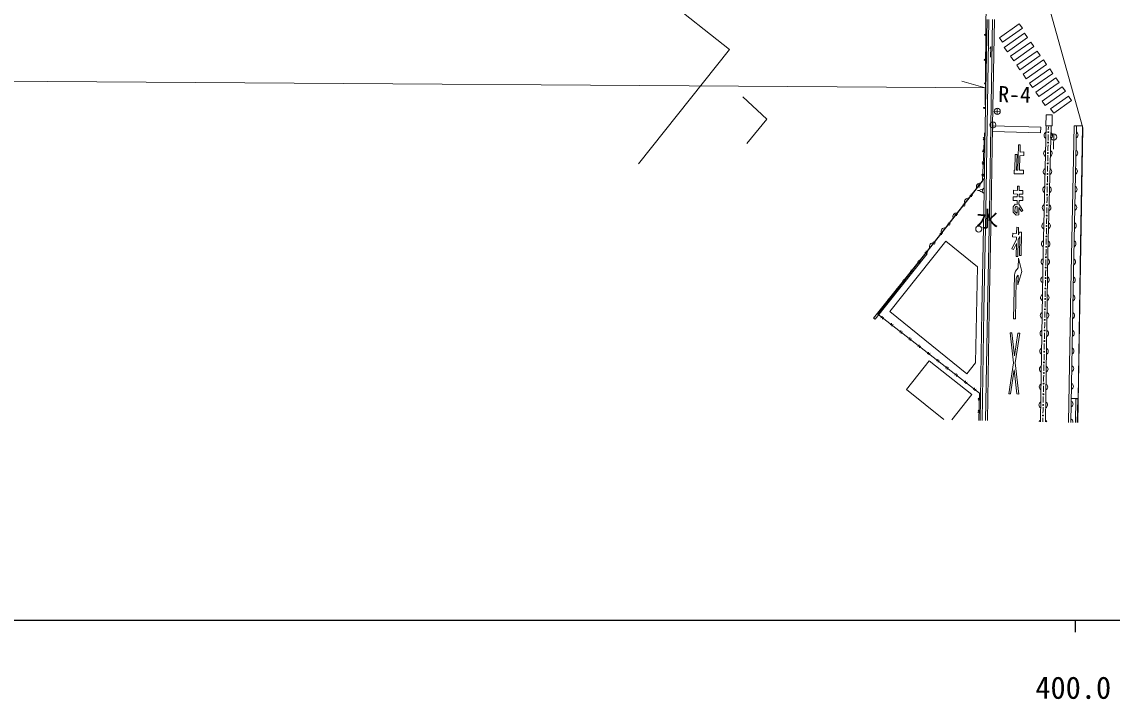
# Model space of a CAD drawing. Units: millimetres on the paper. Extents: x 40 to 680, y 20 to 380.
# Drawn here: x 381.4 to 471, y 198.5 to 254.2 of the extents above; entities that cross this region are included whole.
import ezdxf
from ezdxf.enums import TextEntityAlignment as Align

# ---------------------------------------------------------------- set-up
doc = ezdxf.new("R2010")
doc.units = ezdxf.units.MM
for name, color, linetype, lineweight in [('M-STR-HTXT', 7, 'Continuous', 13), ('M-TTL-BAND', 7, 'Continuous', 25), ('M-WORK', 1, 'Continuous', 13)]:
    doc.layers.add(name, color=color, linetype=linetype, lineweight=lineweight)
doc.styles.add('ＭＳ ゴシック', font='')
doc.styles.get('ＭＳ ゴシック').set_extended_font_data('MS Gothic')

msp = doc.modelspace()

# ---------------------------------------------------------------- linework, layer by layer
at = {"layer": 'M-STR-HTXT'}
for p, q in [((460.586, 247.345), (460.684, 256.255)), ((125.856, 250.975), (460.602, 248.769)), ((460.602, 248.769), (458.675, 249.299))]:
    msp.add_line(p, q, dxfattribs=at)
at = {"layer": 'M-TTL-BAND'}
for p, q in [((40, 205), (579, 205)), ((468, 205), (468, 204))]:
    msp.add_line(p, q, dxfattribs=at)
at = {"layer": 'M-WORK'}
for p, q in [((439.562, 251.906), (418.51, 268.645)), ((468.628, 245.476), (465.801, 255.601)), ((460.758, 254.394), (460.604, 245.645)), ((460.908, 254.391), (460.754, 245.643)), ((461.208, 254.386), (461.054, 245.637)), ((461.358, 254.383), (461.204, 245.635)), ((461.773, 252.876), (463.404, 254.039)), ((463.404, 254.039), (463.665, 253.673)), ((462.034, 252.51), (463.665, 253.673)), ((462.168, 252.091), (463.834, 253.263)), ((463.834, 253.263), (464.093, 252.895)), ((460.978, 252.009), (461.06, 252.154)), ((461.06, 252.154), (461.04, 251.272)), ((461.773, 252.876), (462.034, 252.51)), ((462.168, 252.091), (462.427, 251.723)), ((462.427, 251.723), (464.093, 252.895)), ((462.686, 251.355), (464.352, 252.527)), ((462.945, 250.987), (464.611, 252.159)), ((464.352, 252.527), (464.611, 252.159)), ((439.558, 251.908), (432.079, 242.503)), ((462.686, 251.355), (462.945, 250.987)), ((463.204, 250.619), (464.87, 251.791)), ((463.462, 250.251), (465.128, 251.423)), ((464.87, 251.791), (465.128, 251.423)), ((463.204, 250.619), (463.462, 250.251)), ((463.721, 249.883), (465.387, 251.055)), ((463.98, 249.515), (465.646, 250.687)), ((464.239, 249.147), (465.905, 250.318)), ((465.387, 251.055), (465.646, 250.687)), ((465.905, 250.318), (466.164, 249.95)), ((463.721, 249.883), (463.98, 249.515)), ((464.498, 248.779), (466.164, 249.95)), ((464.757, 248.41), (466.423, 249.582)), ((466.423, 249.582), (466.682, 249.214)), ((464.239, 249.147), (464.498, 248.779)), ((465.016, 248.042), (466.682, 249.214)), ((465.275, 247.674), (466.941, 248.846)), ((465.534, 247.306), (467.2, 248.478)), ((466.941, 248.846), (467.2, 248.478)), ((440.672, 248.034), (442.64, 246.198)), ((440.672, 248.034), (442.64, 246.198)), ((464.757, 248.41), (465.016, 248.042)), ((465.275, 247.674), (465.534, 247.306)), ((465.979, 247.032), (467.441, 248.082)), ((466.241, 246.667), (467.703, 247.716)), ((467.441, 248.082), (467.703, 247.716)), ((461.343, 246.834), (461.843, 246.823)), ((461.599, 247.079), (461.588, 246.579)), ((465.979, 247.032), (466.241, 246.667)), ((442.64, 246.198), (440.989, 244.186)), ((442.64, 246.198), (440.989, 244.186)), ((461.21, 244.72), (461.237, 245.969)), ((465.622, 246.555), (465.599, 245.652)), ((465.622, 246.555), (466.121, 246.543)), ((466.121, 246.543), (466.099, 245.64)), ((460.539, 245.077), (460.387, 241.088)), ((460.604, 245.644), (460.494, 238.641)), ((460.754, 245.642), (460.644, 238.639)), ((461.054, 245.637), (460.944, 238.633)), ((461.204, 245.635), (461.094, 238.631)), ((461.191, 245.185), (465.161, 245.069)), ((461.204, 245.635), (465.174, 245.518)), ((465.174, 245.518), (465.161, 245.069)), ((465.599, 245.652), (466.099, 245.64)), ((465.758, 235.19), (466.014, 245.642)), ((465.78, 244.688), (465.785, 244.933)), ((465.796, 245.545), (465.792, 245.3)), ((466.21, 243.718), (466.237, 244.968)), ((468.108, 245.639), (467.842, 232.221)), ((467.908, 245.641), (468.108, 245.639)), ((468.108, 245.639), (468.608, 245.632)), ((468.628, 245.476), (468.211, 221.245)), ((468.608, 245.632), (468.432, 235.882)), ((460.612, 244.663), (460.428, 244.494)), ((460.435, 244.67), (460.605, 244.487)), ((463.331, 244.068), (463.279, 242.004)), ((463.331, 244.068), (463.481, 244.064)), ((463.481, 244.064), (463.466, 243.483)), ((465.764, 243.831), (465.769, 244.076)), ((465.78, 244.688), (465.776, 244.443)), ((460.574, 243.666), (460.39, 243.496)), ((460.397, 243.673), (460.567, 243.49)), ((463.074, 243.275), (463.032, 242.005)), ((463.074, 243.275), (463.224, 243.27)), ((463.224, 243.27), (463.182, 242.004)), ((463.459, 243.182), (463.429, 242.003)), ((463.459, 243.182), (463.789, 243.193)), ((463.466, 243.483), (463.779, 243.493)), ((463.779, 243.493), (463.789, 243.193)), ((465.748, 242.974), (465.753, 243.219)), ((465.764, 243.831), (465.76, 243.586)), ((460.536, 242.669), (460.352, 242.499)), ((460.359, 242.675), (460.529, 242.492)), ((465.733, 242.118), (465.737, 242.362)), ((465.748, 242.974), (465.744, 242.73)), ((455.711, 235.202), (460.537, 241.33)), ((460.498, 241.671), (460.314, 241.502)), ((460.321, 241.678), (460.491, 241.495)), ((462.973, 242.005), (462.972, 241.705)), ((462.972, 241.705), (463.746, 241.702)), ((462.973, 242.005), (463.032, 242.005)), ((463.182, 242.004), (463.279, 242.004)), ((463.429, 242.003), (463.747, 242.002)), ((463.747, 242.002), (463.746, 241.702)), ((465.717, 241.261), (465.712, 241.016)), ((465.717, 241.261), (465.721, 241.506)), ((465.733, 242.118), (465.728, 241.873)), ((460.387, 241.088), (451.772, 230.168)), ((460.203, 240.712), (459.956, 240.684)), ((460.064, 240.822), (460.094, 240.574)), ((460.341, 240.385), (460.482, 240.52)), ((463.256, 240.69), (463.25, 240.334)), ((463.256, 240.69), (463.406, 240.687)), ((463.406, 240.687), (463.4, 240.331)), ((465.701, 240.404), (465.696, 240.159)), ((465.701, 240.404), (465.705, 240.649)), ((459.588, 239.932), (459.34, 239.904)), ((459.449, 240.042), (459.479, 239.794)), ((459.978, 240.324), (460.173, 240.319)), ((460.338, 240.247), (460.473, 240.106)), ((462.903, 239.797), (463.241, 239.799)), ((462.904, 239.497), (462.903, 239.797)), ((462.909, 239.497), (463.236, 239.499)), ((462.927, 240.339), (462.922, 240.039)), ((462.922, 240.039), (463.245, 240.034)), ((462.927, 240.339), (463.25, 240.334)), ((463.236, 239.499), (463.23, 239.163)), ((463.245, 240.034), (463.241, 239.799)), ((463.386, 239.5), (463.38, 239.193)), ((463.386, 239.5), (463.706, 239.502)), ((463.395, 240.031), (463.391, 239.8)), ((463.391, 239.8), (463.704, 239.802)), ((463.395, 240.031), (463.692, 240.026)), ((463.4, 240.331), (463.697, 240.326)), ((463.697, 240.326), (463.692, 240.026)), ((463.706, 239.502), (463.704, 239.802)), ((465.685, 239.547), (465.68, 239.303)), ((465.685, 239.547), (465.69, 239.792)), ((458.972, 239.152), (458.725, 239.124)), ((458.834, 239.262), (458.864, 239.014)), ((460.494, 238.641), (460.332, 230.466)), ((460.644, 238.639), (460.482, 230.463)), ((460.944, 238.633), (460.782, 230.457)), ((461.094, 238.631), (460.932, 230.454)), ((462.89, 238.537), (462.912, 238.984)), ((462.912, 238.984), (463.077, 239.19)), ((463.043, 238.598), (463.059, 238.928)), ((463.2, 238.446), (463.043, 238.598)), ((463.059, 238.928), (463.138, 239.027)), ((463.077, 239.19), (463.23, 239.163)), ((463.138, 239.027), (463.227, 239.011)), ((463.227, 239.011), (463.218, 238.448)), ((463.376, 238.921), (463.365, 238.314)), ((463.376, 238.921), (463.582, 238.597)), ((463.379, 239.136), (463.421, 239.128)), ((463.38, 239.193), (463.708, 238.678)), ((463.582, 238.597), (463.703, 238.677)), ((465.669, 238.691), (465.665, 238.446)), ((465.669, 238.691), (465.674, 238.935)), ((457.603, 237.702), (457.633, 237.454)), ((458.357, 238.372), (458.11, 238.344)), ((458.218, 238.482), (458.248, 238.234)), ((463.146, 238.289), (462.89, 238.537)), ((463.365, 238.314), (463.146, 238.289)), ((463.218, 238.448), (463.2, 238.446)), ((465.653, 237.834), (465.649, 237.589)), ((465.653, 237.834), (465.658, 238.079)), ((457.126, 236.812), (456.879, 236.784)), ((456.988, 236.922), (457.018, 236.674)), ((457.742, 237.592), (457.494, 237.564)), ((462.879, 236.806), (462.859, 236.507)), ((462.879, 236.806), (463.186, 236.786)), ((463.197, 237.295), (463.186, 236.786)), ((463.192, 237.294), (463.347, 237.291)), ((463.347, 237.291), (463.333, 236.673)), ((463.333, 236.673), (463.432, 236.888)), ((463.432, 236.888), (463.593, 236.908)), ((463.593, 236.908), (463.571, 234.973)), ((465.637, 236.977), (465.633, 236.732)), ((465.637, 236.977), (465.642, 237.222)), ((452.76, 230.362), (457.353, 236.153)), ((456.511, 236.032), (456.264, 236.004)), ((456.372, 236.142), (456.402, 235.894)), ((457.353, 236.153), (459.959, 234.057)), ((462.801, 235.521), (463.176, 236.331)), ((462.859, 236.507), (463.179, 236.485)), ((462.938, 235.458), (463.167, 235.955)), ((463.167, 235.955), (463.144, 234.9)), ((463.179, 236.485), (463.176, 236.331)), ((463.325, 236.297), (463.294, 234.896)), ((463.325, 236.297), (463.439, 236.543)), ((463.439, 236.543), (463.421, 234.974)), ((465.622, 236.12), (465.617, 235.876)), ((465.622, 236.12), (465.626, 236.365)), ((468.259, 223.222), (468.432, 235.882)), ((455.711, 235.202), (451.424, 229.828)), ((455.828, 235.108), (451.541, 229.734)), ((455.896, 235.252), (455.648, 235.224)), ((455.711, 235.202), (455.828, 235.108)), ((455.757, 235.362), (455.787, 235.114)), ((462.797, 235.52), (462.938, 235.458)), ((463.421, 234.974), (463.571, 234.973)), ((465.586, 223.432), (465.758, 235.19)), ((465.606, 235.264), (465.601, 235.019)), ((465.606, 235.264), (465.61, 235.508)), ((455.28, 234.472), (455.033, 234.444)), ((455.142, 234.582), (455.172, 234.334)), ((463.139, 234.899), (463.294, 234.896)), ((463.313, 233.963), (463.327, 234.763)), ((463.327, 234.763), (463.609, 233.651)), ((465.59, 234.407), (465.585, 234.162)), ((465.59, 234.407), (465.594, 234.652)), ((454.665, 233.692), (454.418, 233.664)), ((454.526, 233.802), (454.556, 233.554)), ((459.795, 226.145), (459.959, 234.057)), ((462.938, 229.769), (463.002, 233.369)), ((463.072, 233.499), (463.072, 233.499)), ((463.609, 233.651), (463.288, 232.568)), ((463.302, 233.364), (463.288, 232.568)), ((465.574, 233.55), (465.569, 233.305)), ((465.574, 233.55), (465.578, 233.795)), ((454.05, 232.912), (453.802, 232.884)), ((453.911, 233.022), (453.941, 232.774)), ((465.558, 232.693), (465.554, 232.449)), ((465.558, 232.693), (465.563, 232.938)), ((452.68, 231.462), (452.71, 231.214)), ((453.434, 232.132), (453.187, 232.104)), ((453.296, 232.242), (453.326, 231.994)), ((465.542, 231.837), (465.538, 231.592)), ((465.542, 231.837), (465.547, 232.081)), ((467.653, 221.257), (467.842, 232.221)), ((452.204, 230.572), (451.956, 230.544)), ((452.065, 230.682), (452.095, 230.434)), ((452.819, 231.352), (452.572, 231.324)), ((465.526, 230.98), (465.522, 230.735)), ((465.526, 230.98), (465.531, 231.225)), ((451.424, 229.828), (451.541, 229.734)), ((451.772, 230.168), (460.123, 223.671)), ((452.031, 229.855), (452.273, 229.89)), ((452.139, 229.995), (452.165, 229.751)), ((452.76, 230.362), (459.087, 225.258)), ((460.332, 230.466), (460.189, 221.42)), ((460.482, 230.463), (460.339, 221.417)), ((460.782, 230.457), (460.639, 221.41)), ((460.789, 221.407), (460.932, 230.454)), ((462.938, 229.769), (463.088, 229.767)), ((465.51, 230.123), (465.506, 229.874)), ((465.51, 230.123), (465.515, 230.368)), ((452.79, 229.265), (453.032, 229.3)), ((452.898, 229.404), (452.924, 229.16)), ((453.549, 228.674), (453.791, 228.709)), ((453.657, 228.813), (453.683, 228.57)), ((465.494, 229.249), (465.489, 229)), ((465.494, 229.249), (465.498, 229.499)), ((454.308, 228.083), (454.551, 228.118)), ((454.416, 228.223), (454.442, 227.979)), ((462.648, 228.627), (462.921, 226.156)), ((462.648, 228.627), (462.8, 228.62)), ((463.008, 226.731), (462.8, 228.62)), ((463.008, 226.731), (463.293, 228.598)), ((463.443, 228.592), (463.072, 226.153)), ((463.293, 228.598), (463.443, 228.592)), ((465.477, 228.376), (465.472, 228.126)), ((465.477, 228.376), (465.482, 228.625)), ((455.067, 227.493), (455.31, 227.528)), ((455.176, 227.632), (455.201, 227.388)), ((455.826, 226.902), (456.069, 226.937)), ((455.935, 227.041), (455.961, 226.798)), ((465.46, 227.502), (465.455, 227.252)), ((465.46, 227.502), (465.465, 227.752)), ((456.002, 226.319), (454.115, 223.949)), ((459.492, 223.542), (456.002, 226.319)), ((456.586, 226.311), (456.828, 226.346)), ((456.694, 226.451), (456.72, 226.207)), ((459.087, 225.258), (459.795, 226.145)), ((462.534, 223.615), (462.921, 226.156)), ((463.355, 223.588), (463.072, 226.153)), ((465.426, 225.754), (465.431, 226.004)), ((465.443, 226.628), (465.438, 226.378)), ((465.443, 226.628), (465.448, 226.878)), ((457.345, 225.721), (457.587, 225.756)), ((457.453, 225.86), (457.479, 225.616)), ((458.104, 225.13), (458.346, 225.165)), ((458.212, 225.27), (458.238, 225.026)), ((462.685, 223.61), (462.985, 225.578)), ((463.204, 223.593), (462.985, 225.578)), ((465.41, 224.881), (465.414, 225.13)), ((465.426, 225.754), (465.422, 225.505)), ((458.863, 224.54), (459.106, 224.574)), ((458.971, 224.679), (458.997, 224.435)), ((465.393, 224.007), (465.398, 224.256)), ((465.41, 224.881), (465.405, 224.631)), ((454.115, 223.949), (457.21, 221.485)), ((457.844, 221.472), (459.492, 223.542)), ((459.622, 223.949), (459.865, 223.984)), ((459.731, 224.088), (459.756, 223.845)), ((460.123, 223.671), (460.085, 221.422)), ((460.123, 223.671), (460.085, 221.422)), ((460.223, 223.593), (460.123, 223.671)), ((462.534, 223.615), (462.685, 223.61)), ((463.204, 223.593), (463.355, 223.588)), ((465.376, 223.133), (465.381, 223.383)), ((465.393, 224.007), (465.388, 223.757)), ((465.549, 221.303), (465.586, 223.432)), ((460.205, 223.258), (460.025, 223.084)), ((460.028, 223.261), (460.202, 223.081)), ((465.359, 222.259), (465.364, 222.509)), ((465.376, 223.133), (465.371, 222.883)), ((468.259, 223.222), (467.687, 223.221)), ((468.025, 221.249), (468.057, 223.192)), ((468.057, 223.192), (468.207, 223.19)), ((468.175, 221.245), (468.207, 223.19)), ((460.188, 222.257), (460.008, 222.083)), ((460.011, 222.26), (460.185, 222.08)), ((465.342, 221.385), (465.347, 221.635)), ((465.359, 222.259), (465.354, 222.01)), ((465.342, 221.385), (465.341, 221.307))]:
    msp.add_line(p, q, dxfattribs=at)
for points in [[(465.149, 221.312), (465.186, 223.438), (465.358, 235.197), (465.614, 245.652)], [(467.908, 245.643), (467.642, 232.225), (467.454, 221.261)], [(463.088, 229.767), (463.145, 232.945), (463.147, 233.066)]]:
    msp.add_lwpolyline(points, dxfattribs=at)
for centre, radius in [((460.591, 253.125), 0.05), ((460.569, 251.07), 0.05), ((460.594, 249.129), 0.05), ((460.512, 247.11), 0.05), ((461.593, 246.829), 0.25), ((461.231, 245.719), 0.25), ((465.788, 245.116), 0.0375), ((466.232, 244.718), 0.25), ((465.772, 244.26), 0.0375), ((465.756, 243.403), 0.0375), ((465.741, 242.546), 0.0375), ((465.725, 241.689), 0.0375), ((460.27, 240.317), 0.0977), ((465.709, 240.833), 0.0375), ((465.693, 239.976), 0.0375), ((465.677, 239.119), 0.0375), ((465.661, 238.262), 0.0375), ((460.07, 237.149), 0.25), ((465.645, 237.406), 0.0375), ((465.629, 236.549), 0.0375), ((465.614, 235.692), 0.0375), ((465.598, 234.835), 0.0375), ((465.582, 233.979), 0.0375), ((465.55, 232.265), 0.0375), ((465.566, 233.122), 0.0375), ((465.534, 231.408), 0.0375), ((465.518, 230.552), 0.0375), ((465.502, 229.686), 0.0375), ((465.485, 228.813), 0.0375), ((465.468, 227.939), 0.0375), ((465.452, 227.065), 0.0375), ((465.435, 226.191), 0.0375), ((465.418, 225.317), 0.0375), ((465.401, 224.444), 0.0375), ((465.384, 223.57), 0.0375), ((465.368, 222.696), 0.0375), ((465.351, 221.822), 0.0375)]:
    msp.add_circle(centre, radius, dxfattribs=at)
for centre, radius, start, end in [((465.724, 244.854), 0.28, 116.21175, 240.98113), ((465.865, 244.85), 0.28, 296.20114, 60.99168), ((467.962, 244.896), 0.281, 296.63539, 61.09212), ((465.687, 243.368), 0.28, 116.2109, 240.98197), ((465.828, 243.365), 0.28, 296.20114, 60.99168), ((467.932, 243.405), 0.281, 296.6354, 61.09212), ((467.903, 241.914), 0.281, 296.6354, 61.09212), ((465.651, 241.881), 0.28, 116.2109, 240.98197), ((465.792, 241.879), 0.28, 296.20114, 60.99168), ((460.172, 240.624), 0.3, 81.82382, 201.74459), ((465.615, 240.395), 0.28, 116.21116, 240.98172), ((465.755, 240.393), 0.28, 296.20114, 60.99168), ((467.873, 240.423), 0.281, 296.63526, 61.09283), ((459.207, 239.399), 0.3, 81.82392, 201.74481), ((465.578, 238.909), 0.28, 116.2109, 240.98197), ((465.719, 238.907), 0.28, 296.20139, 60.99143), ((467.844, 238.932), 0.281, 296.63611, 61.09199), ((458.242, 238.173), 0.3, 81.82442, 201.74431), ((465.542, 237.423), 0.28, 116.21175, 240.98113), ((465.683, 237.421), 0.28, 296.20224, 60.99058), ((467.814, 237.442), 0.281, 296.6354, 61.09212), ((457.277, 236.947), 0.3, 81.82382, 201.74459), ((456.312, 235.721), 0.3, 81.82382, 201.74459), ((465.505, 235.937), 0.28, 116.2109, 240.98198), ((465.646, 235.936), 0.28, 296.20198, 60.99084), ((467.785, 235.951), 0.281, 296.6354, 61.09212), ((465.472, 234.461), 0.275, 116.21507, 242.11623), ((465.622, 234.457), 0.275, 296.20901, 62.12181), ((467.755, 234.46), 0.281, 296.6354, 61.09212), ((463.993, 233.23), 1, 132.81549, 172.01105), ((463.642, 232.997), 0.5, 132.81588, 172.01008), ((465.451, 232.991), 0.275, 116.21481, 242.11649), ((465.6, 232.987), 0.275, 296.20888, 62.12253), ((467.725, 232.969), 0.281, 296.63611, 61.09199), ((465.429, 231.521), 0.275, 116.21507, 242.11623), ((465.579, 231.517), 0.275, 296.20861, 62.12279), ((467.708, 231.496), 0.271, 295.52129, 62.50818), ((465.408, 230.051), 0.275, 116.21481, 242.11649), ((465.558, 230.047), 0.275, 296.20861, 62.12279), ((467.683, 230.042), 0.271, 295.52128, 62.50819), ((465.386, 228.581), 0.275, 116.21507, 242.11623), ((465.536, 228.577), 0.275, 296.20861, 62.12279), ((467.658, 228.587), 0.271, 295.52129, 62.50818), ((465.365, 227.111), 0.275, 116.21481, 242.11649), ((465.515, 227.108), 0.275, 296.20875, 62.12208), ((467.633, 227.133), 0.271, 295.52201, 62.50805), ((465.344, 225.641), 0.275, 116.21481, 242.11649), ((465.493, 225.638), 0.275, 296.20861, 62.12279), ((467.608, 225.679), 0.271, 295.52102, 62.50845), ((465.322, 224.171), 0.275, 116.21507, 242.11624), ((465.472, 224.168), 0.275, 296.20861, 62.12279), ((467.583, 224.224), 0.271, 295.52129, 62.50818), ((465.306, 222.686), 0.283, 117.0331, 240.97766), ((465.44, 222.685), 0.283, 297.03385, 60.9769), ((467.558, 222.77), 0.271, 295.52102, 62.50845), ((467.533, 221.316), 0.271, 346.77596, 62.50805), ((465.28, 221.188), 0.283, 117.03419, 153.48361), ((465.414, 221.186), 0.283, 23.75317, 60.9769)]:
    msp.add_arc(centre, radius, start, end, dxfattribs=at)

# ---------------------------------------------------------------- texts
at = {"layer": 'M-TTL-BAND', "style": 'ＭＳ ゴシック'}
msp.add_text('400.0', height=1.833, dxfattribs=at).set_placement((467.844, 199.445), align=Align.MIDDLE_CENTER)
at = {"layer": 'M-WORK', "style": 'ＭＳ ゴシック'}
for s, p in [('R-4', (461.651, 247.197)), ('水', (459.852, 236.937))]:
    msp.add_text(s, height=1.32, rotation=358.746, dxfattribs=at).set_placement(p, align=Align.BOTTOM_LEFT)

doc.saveas('drawing.dxf')
